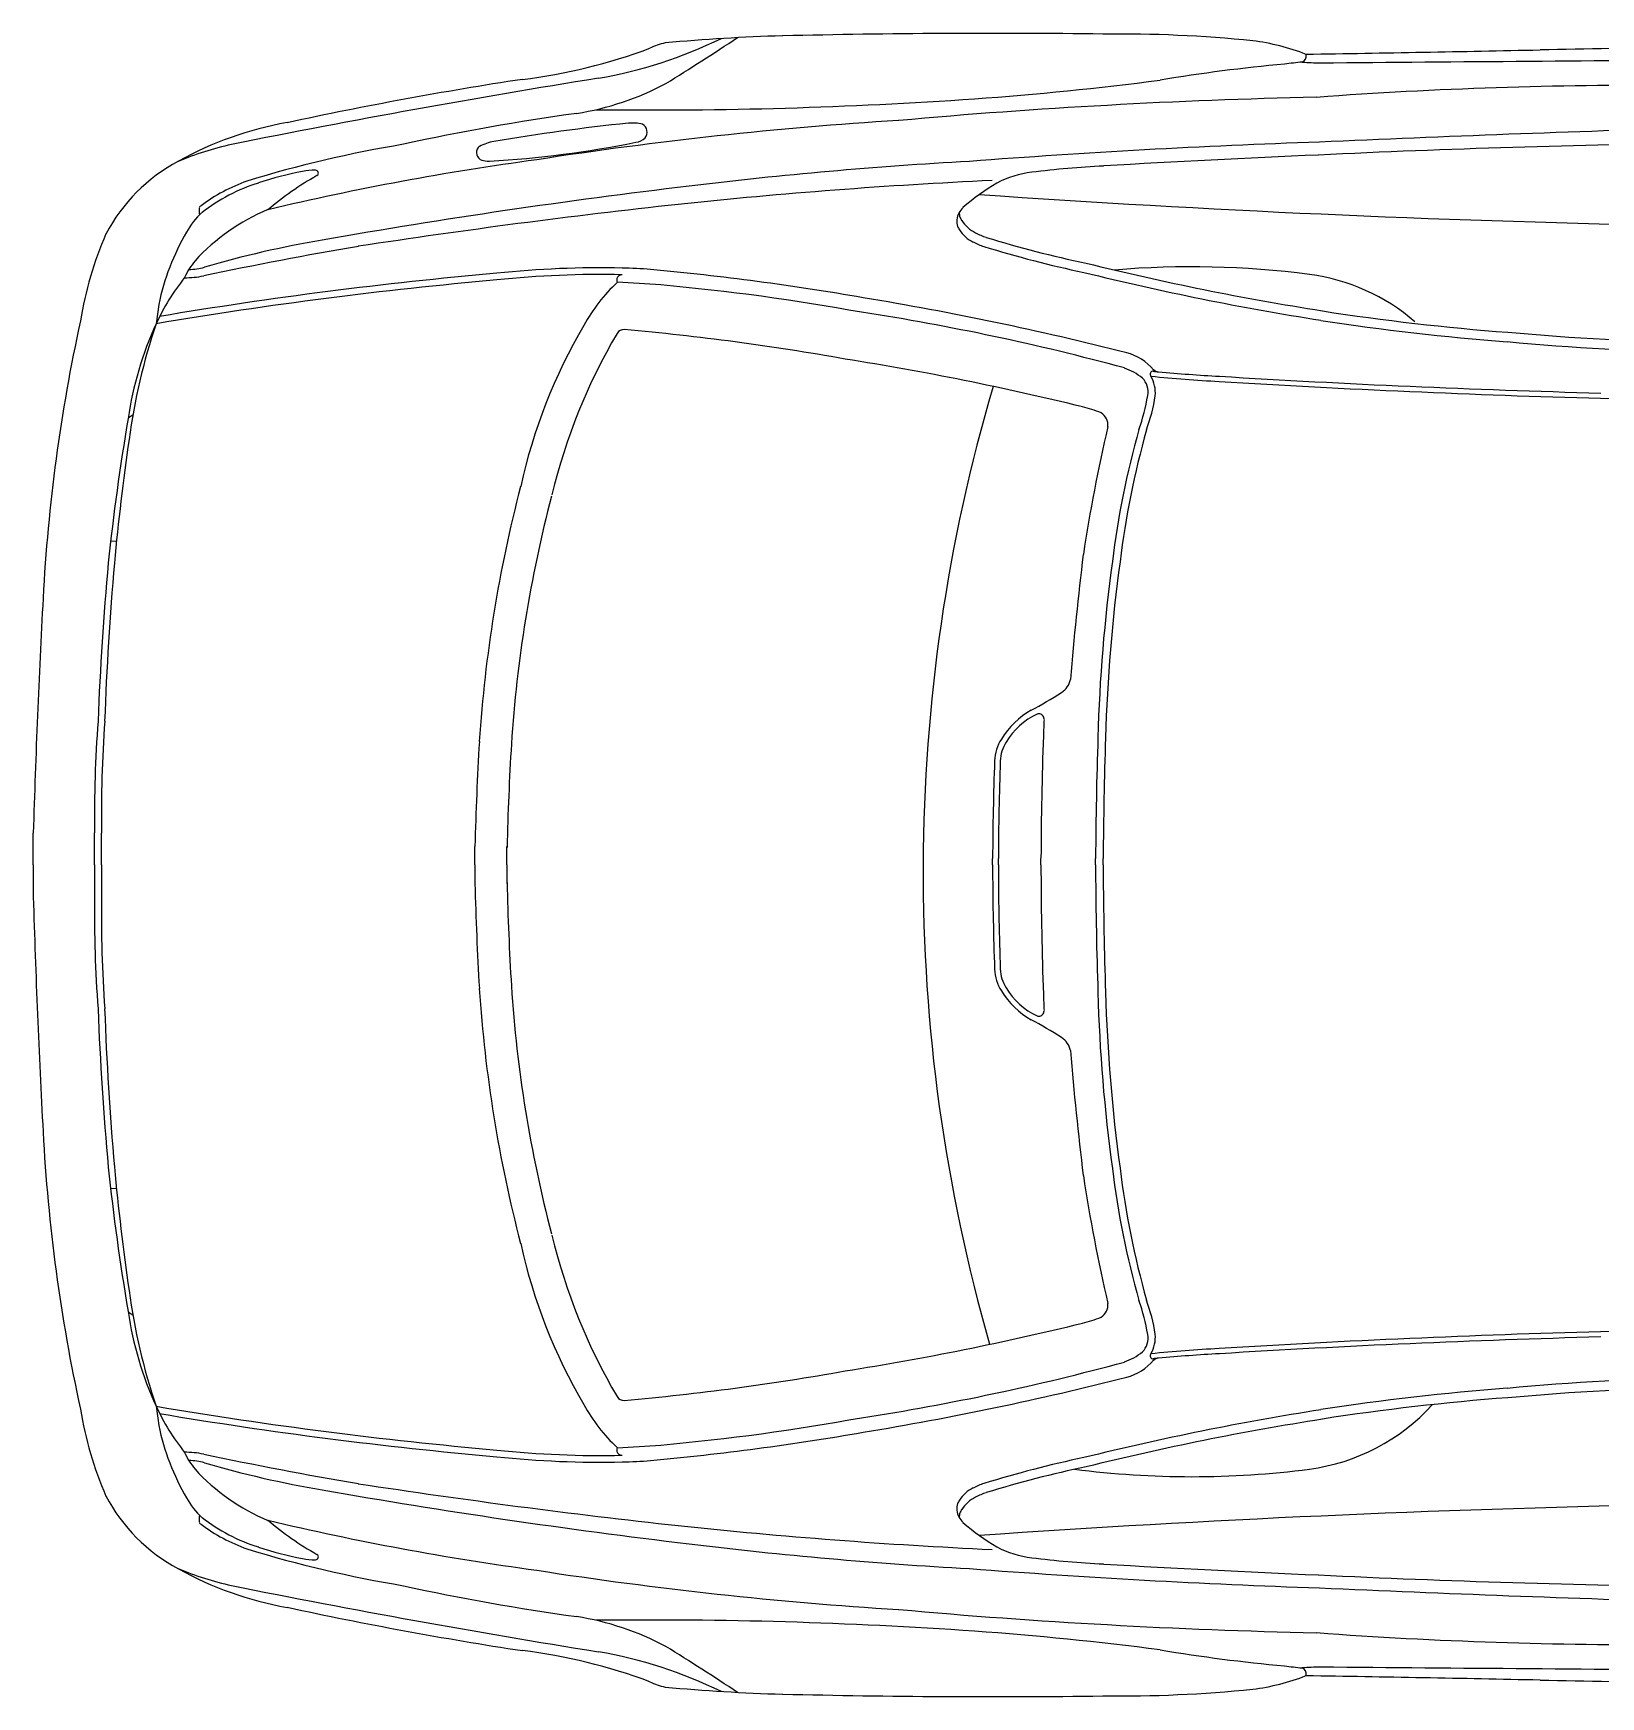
# Model space of a CAD drawing. Header units: millimetres. Extents: x -3636 to 0, y -775 to 775.
# Drawn here: x -3636 to -2273, y -723 to 723 of the extents above; entities that cross this region are included whole.
import ezdxf

# ---------------------------------------------------------------- set-up
doc = ezdxf.new("R2010")
doc.units = ezdxf.units.MM
doc.layers.add('ceco.net 209', color=7, linetype='Continuous')

msp = doc.modelspace()

# ---------------------------------------------------------------- linework, layer by layer
at = {"layer": 'ceco.net 209'}
for p, q in [((-2529.1, 704.3), (-2529.1, 703.9)), ((-3563.1, 281.2), (-3568.6, 281)), ((-3635.5, 0), (-3635.5, 27.7)), ((-3582.3, 0), (-3582.3, 27.8)), ((-3576.3, 0), (-3576.3, 27.7)), ((-3251.7, 0), (-3251.7, 16)), ((-3223.8, 0), (-3223.8, 16)), ((-3635.5, 0), (-3635.5, -27.7)), ((-3582.3, 0), (-3582.3, -27.8)), ((-3251.7, 0), (-3251.7, -16)), ((-3223.8, 0), (-3223.8, -16)), ((-2801.7, 0), (-2801.7, 5.6)), ((-2801.7, 0), (-2801.7, -5.6)), ((-2796.7, 0), (-2796.7, 5.6)), ((-2796.7, 0), (-2796.7, -5.6)), ((-2759.7, 0), (-2759.7, 5.6)), ((-2759.7, 0), (-2759.7, -5.6)), ((-2712.2, 0), (-2712.2, 5.6)), ((-2712.2, 0), (-2712.2, -5.6)), ((-2705.6, 0), (-2705.6, 5.6)), ((-2705.6, 0), (-2705.6, -5.6)), ((-3576.3, 0), (-3576.3, -27.7)), ((-3563.1, -281.2), (-3568.6, -281)), ((-2529.1, -704.3), (-2529.1, -703.9))]:
    msp.add_line(p, q, dxfattribs=at)
for centre, radius, start, end in [((-3267.8, 1157.3), 478.3, 276.9076, 290.5738), ((-3213.2, 1078.4), 400.9, 279.9023, 295.9986), ((-3078.5, 669.8), 45, 99.8991, 118.0339), ((-2927, -1069.4), 1790.7, 91.8298, 95.1023), ((-4405.9, 2809.2), 2506.2, 301.7878, 303.4821), ((-2804.3, -6536.8), 7259.3, 89.22241, 91.41967), ((-2691.9, -429.4), 1151.3, 84.203, 90.6919), ((-2601.2, 517.9), 199.8, 68.8568, 82.6507), ((-1851.3, -22548.6), 23261.5, 90.8689, 91.1691), ((-2399.9, -878.8), 1581.6, 95.3721, 99.3202), ((-2439.3, -196), 898.4, 95.9631, 96.9469), ((-2535.3, 703.2), 6.28, 295.6518, 5.7098), ((-2515.6, 913.3), 216.4, 265.4774, 269.7133), ((-3265.9, 45612.6), 44914.3, 270.93998, 271.19925), ((-4406.7, 251544.9), 250855.1, 270.431705, 270.514486), ((-1860, -7349.5), 8135, 99.08346, 101.36548), ((-2708.9, -2615.8), 3336.2, 98.6429, 102.2169), ((-3015.2, 3445), 2786.4, 274.0688, 277.4057), ((-3202.6, 899.3), 249.5, 279.0801, 297.9314), ((-3099.1, 4737.2), 4081.3, 269.3371, 273.9571), ((-2407.9, -4644), 5312.1, 91.2121, 95.1349), ((-2237.4, -3168.2), 3845.5, 89.5538, 94.2179), ((-2898.6, -1267.3), 1938.4, 97.8449, 102.3649), ((-3363.8, 351.1), 298.2, 99.859, 119.2283), ((-2917.7, -1277.2), 1932.1, 95.9569, 99.4622), ((-2668.4, -2801.6), 3455.1, 93.5671, 98.8157), ((-3114.8, 609.1), 35.5, 75.7681, 95.571), ((-3109.8, 636.6), 7.85, 321.3901, 61.5834), ((-1457.9, -23299), 23950.5, 91.74774, 92.53607), ((-3406.8, 368), 264, 102.331, 112.8773), ((-3139, -426.1), 1066.6, 99.4292, 106.9526), ((-3243.3, 619), 7.07, 143.0834, 251.5149), ((-3246.3, 621.2), 3.32, 113.6876, 142.4799), ((-3223.8, 576.4), 53.5, 102.4573, 116.4084), ((-3290.9, 1515.3), 905.3, 273.294, 281.4113), ((-3114.1, 643.2), 15.5, 278.6674, 312.3413), ((-2275.7, -6519.6), 7151.7, 91.93854, 94.37967), ((-2072.4, -8655.7), 9283.2, 90.66742, 92.75534), ((-3438.9, 478), 150.8, 117.8651, 152.279), ((-2870.1, -1802.7), 2437.5, 97.7292, 103.3194), ((-3240.8, 625.3), 13.8, 249.9739, 274.9653), ((-3239, 614.8), 3.32, 259.0841, 271.3268), ((-2618.5, -3092.1), 3708.9, 93.1432, 96.9208), ((-2664.4, -224.6), 832.8, 92.8065, 97.1181), ((-2058.8, -10239), 10865.5, 92.42463, 93.41), ((-3395.4, 445.2), 158.6, 110.1122, 126.451), ((-3395.8, 448.6), 150.4, 106.9583, 128.2041), ((-3341.3, 297.4), 311.1, 101.1741, 108.4305), ((-3253.8, 359.3), 275.1, 119.427, 130.2675), ((-3390.9, 545.5), 58.1, 89.2752, 100.5602), ((-3390.2, 601.1), 2.49, 300.524, 89.2752), ((-2585.8, -4048.7), 4648.4, 92.6675, 96.0418), ((-2757.1, 513.2), 89.2, 96.7598, 117.2872), ((-2369.2, -5251.9), 5883, 96.79662, 99.93689), ((-2698.5, 423.9), 195.7, 120.5305, 131.2101), ((-1965.1, 12839.8), 12286.6, 266.04169, 268.81729), ((-3449.8, 522.5), 59.1, 131.3672, 152.4606), ((-3363.5, 405), 177.9, 112.5222, 137.5835), ((-3468.7, 568.5), 22.6, 174.3177, 189.362), ((-3487.2, 569.4), 4.27, 125.8933, 161.0234), ((-2353.5, -6002.3), 6615.7, 96.26156, 98.68945), ((-2814.1, 557.8), 18.9, 134.8066, 171.4183), ((-2816.6, 567.4), 14.2, 183.2214, 198.4522), ((-3324.4, 445.3), 206.3, 149.5497, 168.354), ((-2818.6, 559.3), 14.2, 174.8523, 198.4522), ((-2774.8, 584.4), 64.6, 207.3004, 210.2419), ((-2805.4, 568), 29.9, 212.6471, 243.8354), ((-2772.8, 592.5), 64.6, 207.3004, 210.2419), ((-2803.4, 576.1), 29.9, 212.6471, 243.8354), ((-2793, 592.1), 48.9, 241.17, 253.0716), ((-3278.8, 421.1), 319.9, 156.5942, 170.7049), ((-2690.6, -3317.8), 3911.7, 99.7489, 101.7531), ((-3232.4, -350.6), 906.3, 99.6563, 106.2966), ((-2794.9, 584.1), 48.9, 241.17, 253.0716), ((-2508.3, 1520), 1027.8, 252.9764, 257.9807), ((-2506.3, 1528), 1027.8, 252.9764, 257.9807), ((-3441.3, 480.8), 69.4, 140.4655, 154.8646), ((-2142.8, 2853.5), 2401.1, 256.0817, 261.0816), ((-3352.5, 389.8), 193.6, 141.5272, 155.454), ((-2901.3, -3248.3), 3771.1, 95.0409, 99.5765), ((-2901.3, -3242.5), 3771.1, 95.0409, 99.5302), ((-3503.3, 587.6), 77.4, 269.399, 281.8596), ((-3501.4, 572.7), 55.4, 271.1446, 285.3819), ((-3143.1, -322), 840.8, 88.6726, 96.1146), ((-3143.1, -327.8), 840.8, 88.6726, 96.1146), ((-3025, 396.4), 150.5, 133.1592, 151.2717), ((-3123.9, 508.2), 4.54, 86.5227, 206.4507), ((-3151.2, -187.3), 693.9, 84.9459, 88.0778), ((-3131.6, 80.3), 438.3, 85.7329, 88.9576), ((-3305.3, -1746.1), 2272.8, 80.0909, 84.7901), ((-2142.8, 2853.5), 2409.4, 256.0817, 261.0816), ((-2628.5, -273.7), 793.4, 82.6035, 94.8605), ((-2548.8, 340.3), 174.2, 49.0599, 82.6035), ((-3265, -1434.6), 1946.4, 79.6622, 84.8429), ((-3367.3, -2249.5), 2779.5, 75.7916, 80.6178), ((-2367.5, 321.3), 1170.7, 171.869, 172.6946), ((-3233.7, -1583.4), 2088, 74.8227, 81.2375), ((-2193.1, 2575), 2118.3, 261.2572, 265.6455), ((-2138, 153.9), 1491, 167.6517, 177.0082), ((-3256.3, 344.7), 299.9, 155.2626, 171.7246), ((-3034.8, 301.7), 521.8, 161.1558, 172.5095), ((-2743.4, 225.7), 479.7, 149.5598, 167.5822), ((-3122.4, 458.5), 6.64, 85.1007, 149.4826), ((-3319.3, -1741.3), 2215.3, 79.8774, 84.8848), ((-2193.1, 2575), 2126.6, 261.2572, 265.6455), ((-2166.8, 2463.7), 2009.5, 264.6617, 269.5007), ((-2682.2, 200), 517.1, 149.5749, 166.3915), ((-2166.8, 2463.7), 2017.8, 264.6617, 269.5007), ((-3314.3, -2002.4), 2472, 76.1745, 81.0553), ((-2698.2, 398.4), 48.4, 41.2438, 74.3373), ((-2704.5, 381.8), 52.8, 51.3193, 70.8016), ((-2684, 411), 17.4, 349.728, 43.8154), ((-2662.2, 426.4), 2.58, 84.3872, 222.9716), ((-2551, 1510.1), 1091.3, 264.0512, 267.1788), ((-2688.6, 410.1), 28.4, 355.0245, 30.6316), ((-2649.7, 525.4), 97.3, 262.7349, 265.3761), ((-2657.2, 435), 6.51, 225.7811, 267.5006), ((-2543.7, 1626.8), 1203.7, 264.5729, 267.1027), ((-2026.8, 9779.5), 9377.2, 266.46619, 268.49401), ((-2026.8, 9779.5), 9372.7, 266.46619, 268.49401), ((-1372.4, -5.5), 1489.7, 163.5728, 196.0088), ((-2824.2, 432.6), 159.2, 340.0799, 351.0875), ((-2817.6, 432.3), 159.2, 340.0799, 351.0875), ((-2056.1, 9732.3), 9329.4, 268.66615, 270.89556), ((-3539.3, 373.6), 19.8, 118.6059, 133.8412), ((-2748.5, 291.2), 109.6, 67.9635, 76.8678), ((-2713.9, 382.3), 12.4, 353.2429, 58.2398), ((-1669, 65.2), 1911.5, 170.2806, 174.0761), ((-1266.7, 48.2), 1472.9, 166.9474, 171.3442), ((-1957.9, 174.5), 745, 164.1247, 173.123), ((-1951.3, 174.3), 745, 164.1247, 173.123), ((-1539.8, 75.6), 2033.8, 171.6859, 174.7318), ((-2074.9, 30.9), 1175.4, 165.3144, 176.2782), ((-2080.2, 30.9), 1142.2, 165.3144, 176.2782), ((-830.9, 16), 2750.5, 174.8589, 177.7288), ((-825.9, 24.9), 2749.4, 175.0465, 177.917), ((129.6, -77.5), 2873.6, 173.0574, 175.2359), ((-1329.9, 73.6), 1380.8, 172.0863, 178.4655), ((-1323.2, 73.4), 1380.8, 172.0863, 178.4655), ((5330.8, -245.9), 8970.5, 176.94806, 178.25191), ((-2752.3, 165.6), 18.9, 303.9771, 346.2841), ((-2995.1, 549.3), 472.9, 298.6754, 302.3852), ((-2731.4, 70.6), 73.7, 119.9085, 148.2581), ((-2738.7, 77.1), 59.1, 114.2541, 149.8256), ((-2761.6, 128), 3.32, 89.2911, 114.2541), ((-2761.6, 126.7), 4.6, 358.3446, 89.2911), ((-2417.6, 39.1), 1164.8, 175.7705, 180.5528), ((-2411.7, 41.7), 1164.6, 175.9036, 180.6863), ((-17.1, 5.2), 2742.6, 177.4643, 177.7573), ((-714.5, -46), 2537.9, 176.5398, 178.5995), ((-719.8, -46), 2504.7, 176.5398, 178.5995), ((-2764.7, 89.8), 35.3, 146.3741, 178.7243), ((-2764.7, 89.8), 30.3, 146.3741, 178.7243), ((848.5, -10.7), 3608.2, 178.0468, 179.7373), ((846.2, -10.7), 3558.4, 178.0468, 179.7373), ((846.2, -10.7), 3551.8, 178.0468, 179.7373), ((-48.3, -6), 2753.4, 177.9913, 179.7592), ((-48.3, -6), 2748.4, 177.9913, 179.7592), ((-48.3, 6), 2753.4, 180.2408, 182.0087), ((-48.3, 6), 2748.4, 180.2408, 182.0087), ((848.5, 10.7), 3608.2, 180.2627, 181.9532), ((846.2, 10.7), 3558.4, 180.2627, 181.9532), ((846.2, 10.7), 3551.8, 180.2627, 181.9532), ((5330.8, 245.9), 8970.5, 181.74809, 183.05194), ((-2417.6, -39.1), 1164.8, 179.4472, 184.2295), ((-2411.7, -41.7), 1164.6, 179.3137, 184.0964), ((-714.5, 46), 2537.9, 181.4005, 183.4602), ((-719.8, 46), 2504.7, 181.4005, 183.4602), ((-2764.7, -89.8), 35.3, 181.2757, 213.6259), ((-2764.7, -89.8), 30.3, 181.2757, 213.6259), ((-2074.9, -30.9), 1175.4, 183.7218, 194.6856), ((-2080.2, -30.9), 1142.2, 183.7218, 194.6856), ((-2731.4, -70.6), 73.7, 211.7419, 240.0915), ((-2738.7, -77.1), 59.1, 210.1744, 245.7459), ((-17.1, -5.2), 2742.6, 182.2427, 182.5357), ((-1329.9, -73.6), 1380.8, 181.5345, 187.9137), ((-1323.2, -73.4), 1380.8, 181.5345, 187.9137), ((-830.9, -16), 2750.5, 182.2712, 185.1411), ((-825.9, -24.9), 2749.4, 182.083, 184.9535), ((-2761.6, -126.7), 4.6, 270.7089, 1.6554), ((-2995.1, -549.3), 472.9, 57.6148, 61.3246), ((-2761.6, -128), 3.32, 245.7459, 270.7089), ((-2752.3, -165.6), 18.9, 13.7159, 56.0229), ((129.6, 77.5), 2873.6, 184.7641, 186.9426), ((-2138, -153.9), 1491, 182.9918, 192.3483), ((-1669, -65.2), 1911.5, 185.9239, 189.7194), ((-1539.8, -75.6), 2033.8, 185.2682, 188.3141), ((-1266.7, -48.2), 1472.9, 188.6558, 193.0526), ((-1957.9, -174.5), 745, 186.877, 195.8753), ((-1951.3, -174.3), 745, 186.877, 195.8753), ((-2743.4, -225.7), 479.7, 192.4178, 210.4402), ((-2682.2, -200), 517.1, 193.6085, 210.4251), ((-3034.8, -301.7), 521.8, 187.4905, 198.8442), ((-3539.3, -373.6), 19.8, 226.1588, 241.3941), ((-3256.3, -344.7), 299.9, 188.2754, 204.7374), ((-2713.9, -382.3), 12.4, 301.7602, 6.7571), ((-2824.2, -432.6), 159.2, 8.9125, 19.9201), ((-2817.6, -432.3), 159.2, 8.9125, 19.9201), ((-3314.3, 2002.4), 2472, 278.9447, 283.8255), ((-2748.5, -291.2), 109.6, 283.1322, 292.0365), ((-2056.1, -9732.3), 9329.4, 89.10444, 91.33385), ((-2684, -411), 17.4, 316.1846, 10.272), ((-2688.6, -410.1), 28.4, 329.3684, 4.9755), ((-2026.8, -9779.5), 9377.2, 91.50599, 93.53381), ((-2026.8, -9779.5), 9372.7, 91.50599, 93.53381), ((-3233.7, 1583.4), 2088, 278.7625, 285.1773), ((-2704.5, -381.8), 52.8, 289.1984, 308.6807), ((-2698.2, -398.4), 48.4, 285.6627, 318.7562), ((-2662.2, -426.4), 2.58, 137.0284, 275.6128), ((-2551, -1510.1), 1091.3, 92.8212, 95.9488), ((-2649.7, -525.4), 97.3, 94.6239, 97.2651), ((-2657.2, -435), 6.51, 92.4994, 134.2189), ((-2543.7, -1626.8), 1203.7, 92.8973, 95.4271), ((-3319.3, 1741.3), 2215.3, 275.1152, 280.1226), ((-3367.3, 2249.5), 2779.5, 279.3822, 284.2084), ((-2166.8, -2463.7), 2017.8, 90.4993, 95.3383), ((-3122.4, -458.5), 6.64, 210.5174, 274.8993), ((-2193.1, -2575), 2126.6, 94.3545, 98.7428), ((-2166.8, -2463.7), 2009.5, 90.4993, 95.3383), ((-3278.8, -421.1), 319.9, 189.2951, 203.4058), ((-3352.5, -389.8), 193.6, 204.546, 218.4728), ((-2901.3, 3248.3), 3771.1, 260.4235, 264.9591), ((-2367.5, -321.3), 1170.7, 187.3054, 188.131), ((-2901.3, 3242.5), 3771.1, 260.4698, 264.9591), ((-3025, -396.4), 150.5, 208.7283, 226.8408), ((-2142.8, -2853.5), 2409.4, 98.9184, 103.9183), ((-2548.8, -352), 174.2, 277.3965, 317.879), ((-2193.1, -2575), 2118.3, 94.3545, 98.7428), ((-3324.4, -445.3), 206.3, 191.646, 210.4503), ((-3265, 1434.6), 1946.4, 275.1571, 280.3378), ((-2142.8, -2853.5), 2401.1, 98.9184, 103.9183), ((-3151.2, 187.3), 693.9, 271.9222, 275.0541), ((-3305.3, 1746.1), 2272.8, 275.2099, 279.9091), ((-3503.3, -587.6), 77.4, 78.1404, 90.601), ((-3441.3, -480.8), 69.4, 205.1354, 219.5345), ((-3501.4, -572.7), 55.4, 74.6181, 88.8554), ((-2690.6, 3317.8), 3911.7, 258.2469, 260.2511), ((-3232.4, 350.6), 906.3, 253.7034, 260.3437), ((-3143.1, 327.8), 840.8, 263.8854, 271.3274), ((-3143.1, 322), 840.8, 263.8854, 271.3274), ((-3123.9, -508.2), 4.54, 153.5493, 273.4773), ((-3131.6, -80.3), 438.3, 271.0424, 274.2671), ((-2508.3, -1520), 1027.8, 102.0193, 107.0236), ((-3363.5, -405), 177.9, 222.4165, 247.4778), ((-2506.3, -1528), 1027.8, 102.0193, 107.0236), ((-2628.5, 262), 793.4, 262.6035, 277.3965), ((-3438.9, -478), 150.8, 207.721, 242.1349), ((-2369.2, 5251.9), 5883, 260.06311, 263.20338), ((-2353.5, 6002.3), 6615.7, 261.31055, 263.73844), ((-2805.4, -568), 29.9, 116.1646, 147.3529), ((-2794.9, -584.1), 48.9, 106.9284, 118.83), ((-2793, -592.1), 48.9, 106.9284, 118.83), ((-3449.8, -522.5), 59.1, 207.5394, 228.6328), ((-2818.6, -559.3), 14.2, 161.5478, 185.1477), ((-2814.1, -557.8), 18.9, 188.5817, 225.1934), ((-2774.8, -584.4), 64.6, 149.7581, 152.6996), ((-2816.6, -567.4), 14.2, 161.5478, 176.7786), ((-2772.8, -592.5), 64.6, 149.7581, 152.6996), ((-2803.4, -576.1), 29.9, 116.1646, 147.3529), ((-1965.1, -12839.8), 12286.6, 91.18271, 93.95831), ((-3468.7, -568.5), 22.6, 170.638, 185.6823), ((-3487.2, -569.4), 4.27, 198.9766, 234.1067), ((-3395.4, -445.2), 158.6, 233.549, 249.8878), ((-3395.8, -448.6), 150.4, 231.7959, 253.0417), ((-2870.1, 1802.7), 2437.5, 256.6806, 262.2708), ((-3253.8, -359.3), 275.1, 229.7325, 240.573), ((-2585.8, 4048.7), 4648.4, 263.9582, 267.3325), ((-2698.5, -423.9), 195.7, 228.7899, 239.4695), ((-2618.5, 3092.1), 3708.9, 263.0792, 266.8568), ((-2757.1, -513.2), 89.2, 242.7128, 263.2402), ((-3139, 426.1), 1066.6, 253.0474, 260.5708), ((-3341.3, -297.4), 311.1, 251.5695, 258.8259), ((-3390.9, -545.5), 58.1, 259.4398, 270.7248), ((-3390.2, -601.1), 2.49, 270.7248, 59.476), ((-2664.4, 224.6), 832.8, 262.8819, 267.1935), ((-3363.8, -351.1), 298.2, 240.7717, 260.141), ((-3406.8, -368), 264, 247.1227, 257.669), ((-2668.4, 2801.6), 3455.1, 261.1843, 266.4329), ((-2275.7, 6519.6), 7151.7, 265.62033, 268.06146), ((-2058.8, 10239), 10865.5, 266.59, 267.57537), ((-2072.4, 8655.7), 9283.2, 267.24466, 269.33258), ((-1860, 7349.5), 8135, 258.63452, 260.91654), ((-2898.6, 1267.3), 1938.4, 257.6351, 262.1551), ((-1457.9, 23299), 23950.5, 267.46393, 268.25226), ((-2708.9, 2615.8), 3336.2, 257.7831, 261.3571), ((-2407.9, 4644), 5312.1, 264.8651, 268.7879), ((-3202.6, -899.3), 249.5, 62.0686, 80.9199), ((-3099.1, -4737.2), 4081.3, 86.0429, 90.6629), ((-4405.9, -2809.2), 2506.2, 56.5179, 58.2122), ((-3015.2, -3445), 2786.4, 82.5943, 85.9312), ((-2237.4, 3168.2), 3845.5, 265.7821, 270.4462), ((-3267.8, -1157.3), 478.3, 69.4262, 83.0924), ((-3213.2, -1078.4), 400.9, 64.0014, 80.0977), ((-2399.9, 878.8), 1581.6, 260.6798, 264.6279), ((-2601.2, -517.9), 199.8, 277.3493, 291.1432), ((-2439.3, 196), 898.4, 263.0531, 264.0369), ((-2515.6, -913.3), 216.4, 90.2867, 94.5226), ((-2535.3, -703.2), 6.28, 354.2902, 64.3482), ((-3265.9, -45612.6), 44914.3, 88.80075, 89.06002), ((-4406.7, -251544.9), 250855.1, 89.485514, 89.568295), ((-1851.3, 22548.6), 23261.5, 268.8309, 269.1311), ((-3078.5, -669.8), 45, 241.9661, 260.1009), ((-2927, 1069.4), 1790.7, 264.8977, 268.1702), ((-2804.3, 6536.8), 7259.3, 268.58033, 270.77759), ((-2691.9, 429.4), 1151.3, 269.3081, 275.797)]:
    msp.add_arc(centre, radius, start, end, dxfattribs=at)

doc.saveas('drawing.dxf')
